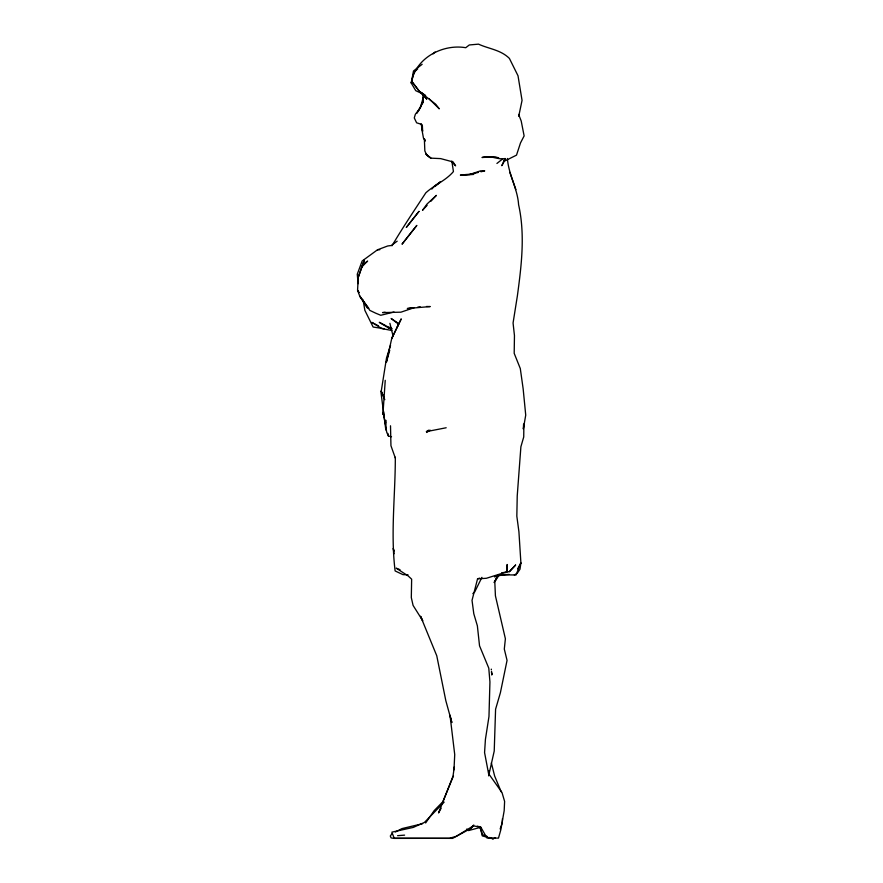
<?xml version="1.0" encoding="UTF-8"?>
<svg xmlns="http://www.w3.org/2000/svg" width="883" height="883" viewBox="0 0 883 883"><rect width="100%" height="100%" fill="white"/><g stroke="black" fill="none" stroke-linecap="round" stroke-linejoin="round"><path stroke-width="1.32" d="M523.873 424.613L523.729 436.964L520.893 446.765L517.228 495.926L516.831 516.147L518.917 531.754L520.893 562.813L520.021 569.171L517.173 573.387L514.325 574.932M386.059 420.396L385.827 429.955L381.014 392.67L386.522 357.935L390.54 345.374M395.319 457.228C395.363 495.032 390.485 533.431 395.12 570.937L402.979 574.645L408.001 574.778M502.449 818.64L502.306 822.713L500.153 828.971M385.242 380.319L382.913 414.502L383.73 412.008M423.2 94.128L422.758 103.057L423.387 96.987L420.363 107.616L418.443 110.949M523.608 424.006L523.332 428.995L525.727 415.109L523.155 388.84L520.297 368.542L514.193 353.343L514.458 335.573L513.067 323.001L517.394 295.772C521.434 265.662 525.297 234.746 518.597 204.69C517.548 188.565 508.52 174.547 507.405 158.454M506.621 571.246L507.184 564.48L507.239 571.72L486.367 578.288L477.56 578.84L472.03 600.341L473.796 613.751L477.372 625.848L479.535 645.815L488.774 668.122L489.933 681.919L488.972 716.521L485.429 739.325L484.568 752.559L488.553 773.574L501.997 792.515L504.612 801.4L504.171 810.715L500.827 829.821L498.476 838.11L486.997 838.044L480.86 827.261L477.317 826.135M488.774 774.557L489.182 770.671M454.359 767.084L453.983 769.777L454.723 754.568L449.988 715.153L451.853 722.548L445.816 700.638L436.754 655.749L420.573 616.257L422.736 620.738L413.078 605.407L411.312 597.592L411.644 579.182L408.167 575.937L396.213 568.177L400.032 569.701M454.326 766.963L452.99 776.234L438.542 812.934L441.158 808.221M518.74 116.247L522.052 100.386L518.012 75.761L509.392 58.399C500.65 49.768 488.873 48.918 478.52 44.15L469.292 44.967L465.749 47.704C442.151 43.697 415.01 58.455 411.268 83.09L415.75 90.684L421.964 93.554M488.641 775.859L494.226 751.025L495.584 709.226L500.396 692.714L507.052 660.396L504.303 649.082L505.385 638.762L495.418 595.804L494.8 581.82L498.056 575.01M389.756 350.209L386.401 362.162L391.688 338.708L393.498 334.039M453.476 775.859L442.869 801.709L434.16 810.638L425.639 822.967M504.955 159.856L501.82 165.695L505.153 158.532C497.394 160.176 490.109 154.536 481.986 157.505L494.91 156.766L498.718 157.891M393.343 335.132L391.688 338.708L401.246 318.873L393.001 335.717L389.9 323.333M481.919 577.35L474.734 591.908L472.858 593.641M397.096 327.405L398.586 323.564L391.125 318.487L398.697 324.216M496.367 578.21L494.138 582.537L499.083 575.175L494.458 576.765L502.957 574.8L516.003 574.988L520.893 562.813L517.604 568.873M417.118 113.134L422.56 102.748L420.363 107.616L415.341 114.315L414.282 117.936L416.61 122.803L421.655 124.415L422.372 125.982L422.637 131.335L421.103 123.929L422.372 125.982L422.019 130.143L423.465 138.112L425.385 140.982L424.348 138.719L424.844 150.938L426.721 155.132L430.86 158.145L440.661 158.609L451.566 161.534L455.606 165.838L452.968 161.755M504.027 160.596L505.153 158.532M391.997 245.772C402.637 227.693 414.381 210.331 425.816 192.836C434.469 184.878 445.86 180.585 453.432 171.567L451.842 161.037M391.964 833.762L390.297 836.002L391.092 837.901L392.891 838.221L452.582 838.386L468.277 829.832M431.809 189.072L434.889 185.728L440.496 181.788L434.988 186.512M473.763 825.009L468.685 830.517L466.765 829.027M427.14 205.298L422.527 210.264L427.041 204.017L436.357 195.364L430.827 201.324M509.414 571.643L515.573 565.076L509.414 571.643L501.599 572.846M444.16 802.117L424.447 822.404L413.255 827.426L391.864 832.15L394.248 838.397L449.37 838.298L456.235 836.333L473.321 825.87L480.86 827.261L468.685 830.517L473.321 825.87M433.1 53.885L435.043 51.942M417.725 68.83L413.95 72.384L411.268 83.09L413.487 70.982L422.162 64.293M496.919 163.465L502.526 159.017M426.721 432.482L430.01 430.065M397.173 241.18L391.224 245.518L387.714 245.971L377.494 249.801L362.162 260.993L357.273 274.194L358.112 283.686M428.575 430.176L426.323 431.644L446.18 427.758M480.308 827.205L482.206 835.87L493.089 838.85L495.319 837.669M395.297 832.04L401.964 828.596L422.626 823.684M503.465 161.633L516.511 155.132L520.506 142.914L524.127 135.927L521.202 120.982L518.641 114.448M477.56 578.84L479.745 578.1M426.5 306.478L430.209 306.567L407.35 308.52L413.818 307.803L400.904 312.185L382.538 312.593L385.143 312.229M465.595 174.503L473.741 174.381L460.374 175.121L469.723 174.459L480.507 170.861L484.723 170.872L480.97 171.766M394.039 312.03L380.75 315.275L375.728 313.189L369.856 310.397L359.679 295.982L357.571 290.253L358.255 277.339L364.238 260.209L358.255 277.339L358.332 281.247M469.723 174.459L478.476 172.373M408.597 308.73L413.818 307.803M500.032 575.01L505.738 574.358M417.659 307.196L420.22 306.798M500.352 575.076L509.204 574.38M397.593 835.671L404.602 835.141M377.494 249.801L379.789 249.723M390.396 327.461L387.913 327.527L379.271 322.328L386.07 325.805M384.061 328.73L373.112 327.03L364.856 310.319L363.145 300.043M391.886 330.485L381.942 328.619L371.798 322.383L378.487 325.849M391.434 328.233L387.913 327.527L391.39 329.028M385.805 426.93L386.721 432.273L388.432 436.047L391.522 436.71M487.284 836.521L482.648 834.667L479.513 826.51M489.612 837.459L493.089 838.85M391.92 328.807L389.635 327.814L391.721 328.906M387.173 326.39L391.566 328.763M425.639 95.43L419.524 91.556L411.511 81.07L419.734 91.755L426.787 99.172L423.917 95.132M422.339 93.532L419.524 91.556L435.705 104.249L439.259 108.83L429.248 98.929M420.738 92.296L423.807 94.647M428.332 156.17L430.86 158.145L425.992 154.095L427.56 155.474M359.028 292.549L357.571 290.253L358.895 292.549M384.8 399.668L381.125 390.959L384.348 398.421M501.213 791.874L494.623 775.98L491.356 762.923M394.171 550.97L393.255 548.431L394.072 553.773M395.352 458.111L390.948 445.705L390.507 425.783M509.811 172.384L515.882 189.58M384.425 417.538L383.277 412.251L385.341 424.259M384.999 420.187L385.573 422.825M387.869 433.398L388.432 436.047M491.312 669.126L491.367 669.888M491.754 674.59L491.511 671.577L491.787 674.932L491.665 673.276M418.961 211.412L406.379 227.35L418.961 211.412M408.619 235.761L402.03 244.183L416.831 225.419L408.619 235.761M365.275 262.759L361.379 267.273L367.626 261.081L365.275 262.759M368.652 308.2L367.019 307.681L359.679 295.982L368.652 308.2"/></g></svg>
